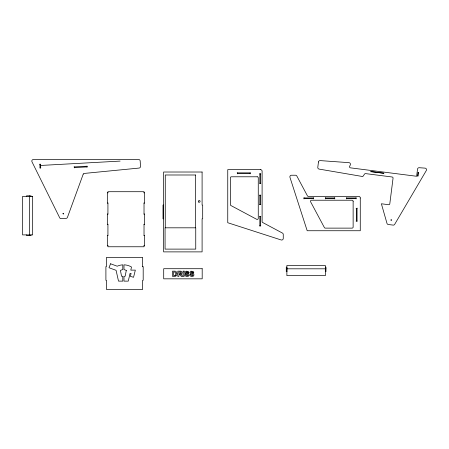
<?xml version="1.0" encoding="UTF-8"?>
<svg xmlns="http://www.w3.org/2000/svg" width="449" height="449" viewBox="0 0 449 449"><rect width="100%" height="100%" fill="white"/><g stroke="black" fill="none" stroke-linecap="round" stroke-linejoin="round"><path stroke-width="0.67" d="M356.354 221.06L356.354 208.336M357.045 221.323L357.045 208.072M371.031 171.939L371.076 171.58M383.648 173.544L383.693 173.185M417.778 175.952L418.215 172.511M417.867 175.963L418.305 172.523M175.587 275.119L175.8 273.065L174.998 272.1M180.419 273.351L180.335 273.357A5.568 5.568 0 0 1 180.1 273.368L178.893 273.379L178.893 272.038L180.38 272.049M185.88 274.62C183.506 274.614 186.262 277.235 187.592 276.472C189.456 276.444 189.433 273.615 188.159 273.447M190.741 274.62C188.389 274.597 191.078 277.213 192.408 276.477C194.277 276.5 194.355 273.66 193.019 273.447M39.843 164.373L40.533 164.34M40.483 165.468L120.096 161.096M40.034 167.836L40.719 167.797M74.023 166.938L87.252 166.209M74.321 167.606L87.022 166.91M187.901 272.723L188.945 272.689L188.384 271.465L186.043 271.202L185.089 272.274L185.538 273.604M192.767 272.723L193.811 272.689L193.25 271.465L190.909 271.202L189.949 272.274L190.404 273.604A2.262 2.262 0 0 0 191.139 273.98M237.162 172.871L250.413 172.871M237.426 173.561L250.149 173.561M259.578 173.858L260.79 173.858M259.578 183.276L260.79 183.276M107.928 192.7L107.333 192.7L107.333 203.144L107.928 203.144M144.028 192.7L144.623 192.7L144.623 203.144L144.028 203.144M259.578 195.175L260.79 195.175M304.012 197.958L313.424 197.958M325.329 197.958L334.741 197.958M346.645 197.958L356.057 197.958M304.012 198.643L313.424 198.643M325.329 198.643L334.741 198.643M346.645 198.643L356.057 198.643M259.578 204.587L260.79 204.587M163.61 205.075L163.015 205.075L163.015 218.826L163.61 218.826M356.091 208.336L357.045 208.336M107.928 214.016L107.333 214.016L107.333 224.461L107.928 224.461M144.028 214.016L144.623 214.016L144.623 224.461L144.028 224.461M259.578 216.491L260.79 216.491M356.091 221.06L357.045 221.06M259.578 225.903L260.79 225.903M107.928 235.332L107.333 235.332L107.333 245.777L107.928 245.777M144.028 235.332L144.623 235.332L144.623 245.777L144.028 245.777M142.597 266.56L143.192 266.56L143.192 280.316L142.597 280.316L142.597 289.504L106.497 289.504L106.497 280.316L105.902 280.316L105.902 266.56L106.497 266.56L106.497 257.372L142.597 257.372L142.597 266.824M286.282 268.811L325.957 268.811M286.877 271.667L286.282 271.667L286.282 267.172L286.877 267.172L286.877 275.635L325.362 275.635L325.362 267.172L325.957 267.172L325.957 271.667L325.362 271.404M174.498 272.043L173.6 272.038L173.6 275.534L174.661 275.529A2.66 2.66 0 0 0 174.925 275.506M417.952 172.478L418.569 172.556M417.514 175.918L418.131 175.997M370.812 171.546L383.957 173.219M371.065 171.675L383.682 173.28M192.121 273.166L192.239 273.194A5.848 5.848 0 0 1 193.003 273.435M187.255 273.166L187.373 273.194A5.848 5.848 0 0 1 188.142 273.435M192.004 273.138L191.942 273.121A7.162 7.162 0 0 1 191.712 273.059L191.543 273.009A2.166 2.166 0 0 1 191.229 272.885M187.076 273.121L187.138 273.138A7.162 7.162 0 0 1 186.846 273.059L186.632 272.992A2.166 2.166 0 0 1 186.363 272.885M192.363 274.339L191.577 274.126A5.472 5.472 0 0 1 191.162 274.008L191.134 273.997M187.497 274.339L186.717 274.126A5.472 5.472 0 0 1 186.296 274.008L186.296 274.008M192.789 274.58L192.896 274.889A0.578 0.578 0 0 1 192.834 275.153M187.923 274.58L188.036 274.889A0.578 0.578 0 0 1 187.968 275.153M191.016 272.717L191.078 272.184A1.134 1.134 0 0 1 192.879 272.683M186.161 272.734L186.212 272.184A1.134 1.134 0 0 1 188.013 272.683M180.105 274.693L181.25 276.416L182.513 276.416L181.497 274.805A3.912 3.912 0 0 0 181.396 274.67L181.351 274.62A2.251 2.251 0 0 0 180.717 274.109C182.142 274.086 182.636 271.92 181.317 271.325A2.15 2.15 0 0 0 180.807 271.202A5.809 5.809 0 0 0 180.167 271.162L177.815 271.157L177.815 276.416L178.893 276.416L179.162 274.227A2.632 2.632 0 0 1 179.42 274.238M86.988 166.225L87.039 167.174M74.287 166.921L74.338 167.87M40.517 164.087L40.736 168.061M39.832 164.126L40.051 168.1M356.057 197.695L356.057 198.913M346.645 197.695L346.645 198.913M334.741 197.695L334.741 198.913M325.329 197.695L325.329 198.913M325.362 267.436L325.362 265.522L286.877 265.522L286.877 271.696M313.424 197.695L313.424 198.913M304.012 197.695L304.012 198.913M260.527 173.858L260.527 183.276M260.527 195.175L260.527 204.587M260.527 216.491L260.527 225.903M259.842 173.858L259.842 183.276M259.842 195.175L259.842 204.587M259.842 216.491L259.842 225.903M250.149 172.871L250.149 173.825M237.426 172.871L237.426 173.825M195.747 227.817L195.747 249.111L165.069 249.111L165.069 227.817M144.028 192.963L144.028 191.712L107.928 191.712L107.928 192.963M144.028 202.881L144.028 214.28M144.028 224.197L144.028 235.596M144.028 245.513L144.028 246.765L107.928 246.765L107.928 245.513M107.928 202.881L107.928 214.28M107.928 224.197L107.928 235.596M31.02 196.415L31.02 195.82L26.525 195.82L26.525 196.415M31.02 234.894L31.02 235.489L26.525 235.489L26.525 234.894M29.381 195.82L29.381 235.489M175.475 275.265A1.072 1.072 0 0 1 175.037 275.478M179.634 274.283A0.881 0.881 0 0 1 179.965 274.491M180.476 272.055A0.673 0.673 0 0 1 180.621 273.334M188.064 275.243A1.212 1.212 0 0 1 185.959 274.608M186.273 273.98A2.262 2.262 0 0 1 185.527 273.621M192.93 275.243A1.212 1.212 0 0 1 190.825 274.608M353.133 201.275L353.133 227.065A1.055 1.055 0 0 1 352.072 228.126L325.312 228.126A1.055 1.055 0 0 1 324.38 227.564L310.596 201.775A1.055 1.055 0 0 1 311.533 200.22L352.072 200.22A1.055 1.055 0 0 1 353.133 201.275M360.272 197.97L360.272 230.741L307.189 230.741L289.942 177.299A1.588 1.588 0 0 1 291.457 175.228L295.459 175.228A1.588 1.588 0 0 1 296.856 176.064L307.419 195.826A1.055 1.055 0 0 0 308.351 196.381L358.684 196.381A1.588 1.588 0 0 1 360.272 197.97M176.934 273.834C177.086 276.348 174.661 276.842 172.523 276.416L172.523 271.157L174.566 271.157A3.424 3.424 0 0 1 175.469 271.247A1.79 1.79 0 0 1 176.261 271.74L176.934 273.834M390.922 220.044C391.797 221.351 391.814 218.73 390.927 219.988M62.967 213.707C64.011 214.998 63.612 212.338 62.967 213.707M318.47 161.966L317.791 167.337A1.571 1.571 0 0 0 319.082 169.088L362.803 176.558L364.577 174.055A1.072 1.072 0 0 1 365.587 173.611L392.129 176.99A1.072 1.072 0 0 1 393.055 178.186L389.805 203.773A1.072 1.072 0 0 1 388.604 204.699L381.386 203.779L386.982 223.366A1.571 1.571 0 0 0 388.301 224.494L393.128 225.106A1.571 1.571 0 0 0 394.682 224.343L426.331 170.502A1.571 1.571 0 0 0 425.091 168.134L419.214 167.713A1.571 1.571 0 0 0 417.542 169.082L416.627 176.272L350.467 167.853A1.072 1.072 0 0 1 349.631 166.338L350.304 164.906A1.571 1.571 0 0 0 348.991 162.667L320.148 160.596A1.571 1.571 0 0 0 318.47 161.966M126.298 270.377L125.164 276.27L123.986 276.27L123.986 281.125L128.274 281.125L130.036 273.424L131.102 273.424L130.373 276.371L133.544 277.286L135.34 270.124L130.794 270.124L131.518 267.032A15.406 15.406 0 0 0 123.986 264.843L123.986 269.557L126.298 270.377M83.228 174.133L67.457 217.333A1.588 1.588 0 0 1 66.054 218.371L61.193 218.641A1.588 1.588 0 0 1 59.683 217.759L31.969 161.786A1.588 1.588 0 0 1 33.389 159.496L138.606 159.496A1.588 1.588 0 0 1 140.189 160.995L140.486 166.405A1.588 1.588 0 0 1 139.055 168.072L84.12 173.443A1.055 1.055 0 0 0 83.228 174.133M110.555 263.771L109 267.744L116.072 270.315L118.508 281.125L122.796 281.125L122.796 276.27L121.561 276.27L120.416 270.377L122.796 269.546L122.796 264.859A15.406 15.406 0 0 0 117.234 266.212L110.555 263.771M260.515 169.643L227.75 169.643L227.75 222.726L281.186 239.974A1.588 1.588 0 0 0 283.257 238.464L283.257 234.457A1.588 1.588 0 0 0 282.421 233.059L262.659 222.496A1.055 1.055 0 0 1 262.104 221.565L262.104 171.232A1.588 1.588 0 0 0 260.515 169.643M202.095 172.018L163.61 172.018L163.61 251.883L202.095 251.883L202.095 218.826L202.69 218.826L202.69 205.075L202.095 205.075L202.095 172.018M195.545 174.992L165.266 174.992L165.266 227.817L195.545 227.817L195.545 174.992M257.21 176.788L231.42 176.788A1.055 1.055 0 0 0 230.359 177.843L230.359 204.604A1.055 1.055 0 0 0 230.921 205.535L256.71 219.32A1.055 1.055 0 0 0 258.265 218.382L258.265 177.843A1.055 1.055 0 0 0 257.21 176.788M32.67 196.415L22.557 196.415L22.557 234.894L32.67 234.894L32.67 196.415M202.19 268.71L163.705 268.71L163.705 278.829L202.19 278.829L202.19 268.71M184.146 271.157L183.069 271.157L183.069 276.416L184.146 276.416L184.146 271.157M198.767 202.084A0.859 0.859 0 0 0 200.108 201.433A0.859 0.859 0 0 0 198.873 200.596A0.859 0.859 0 0 0 198.767 202.084"/></g></svg>
